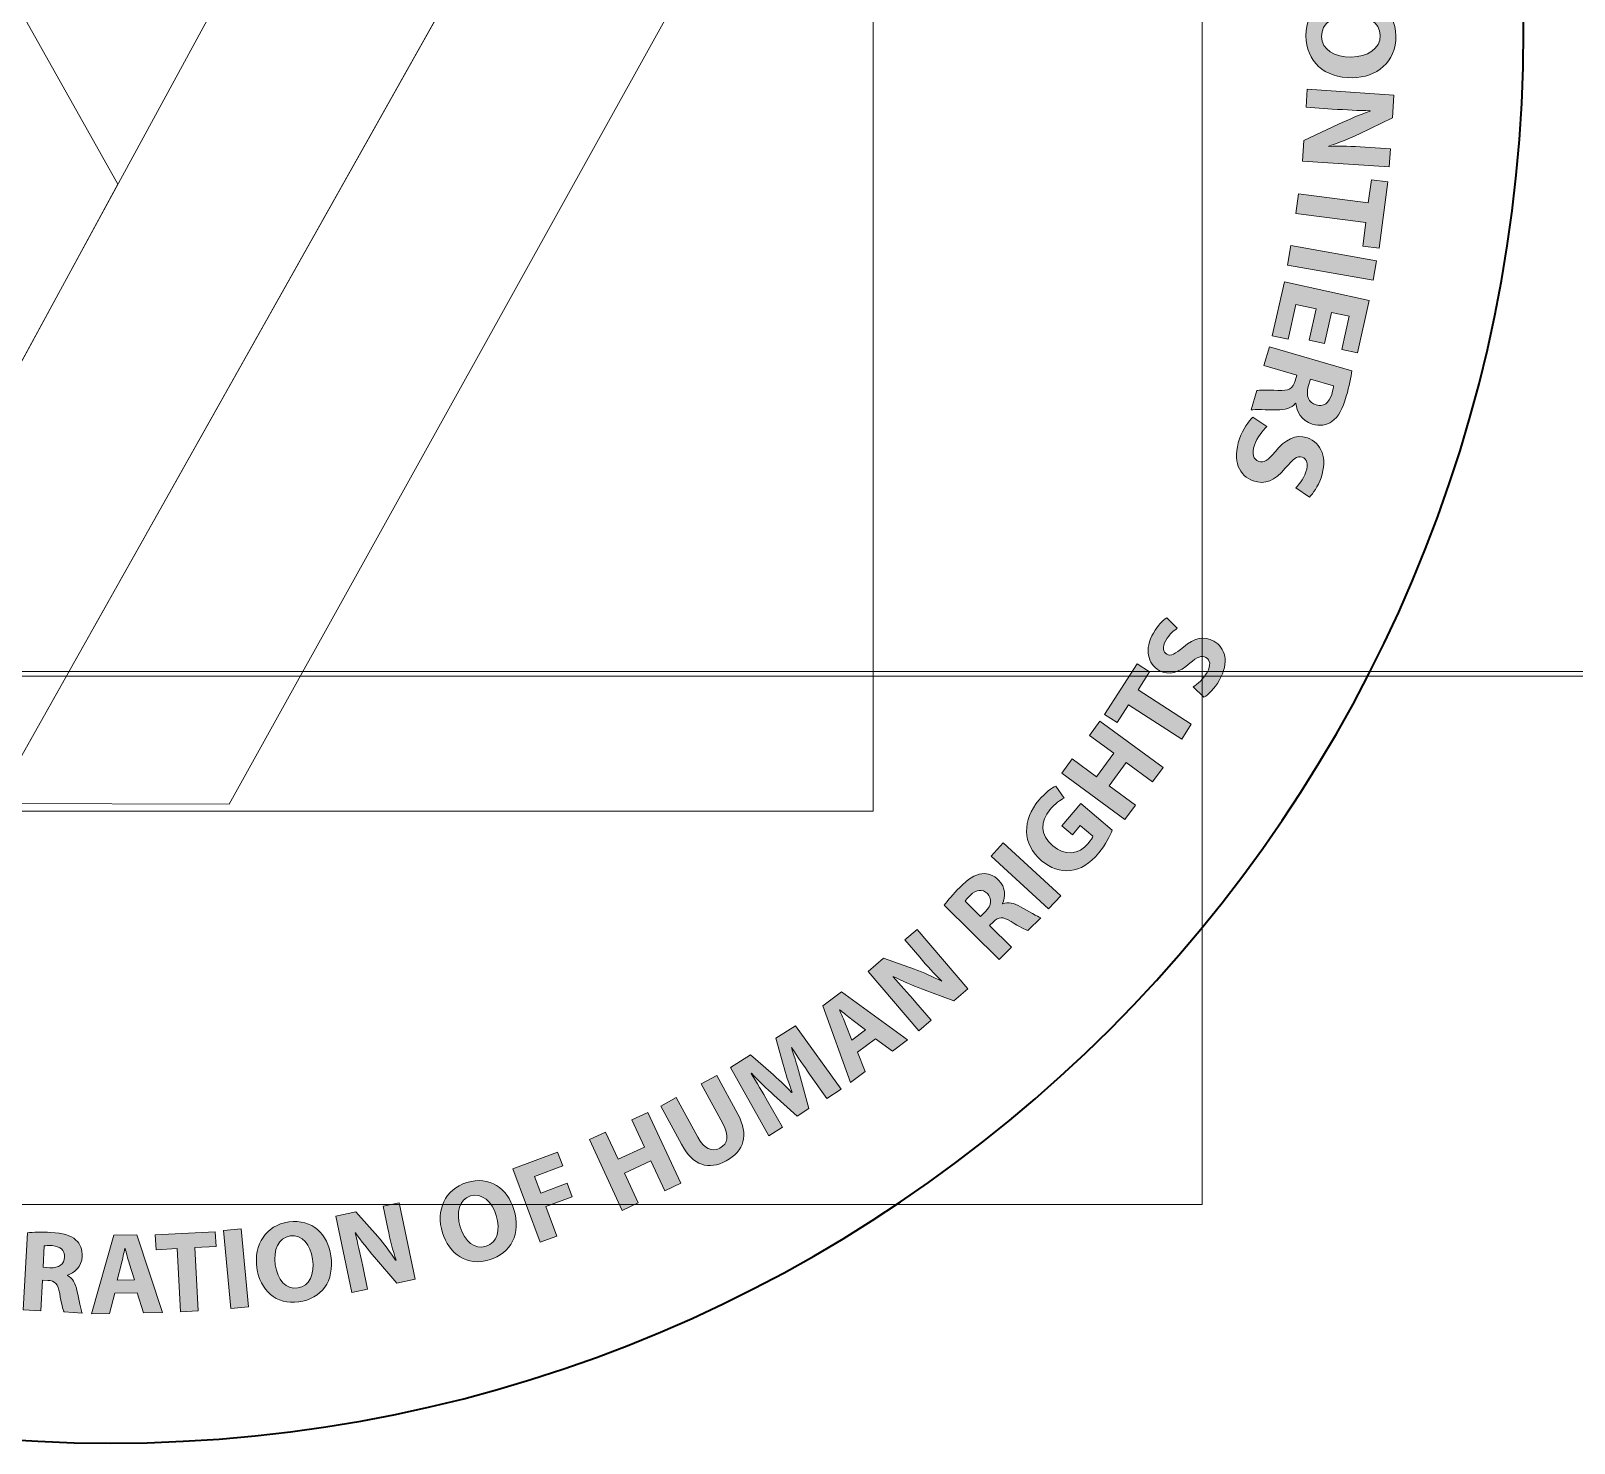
# Model space of a CAD drawing. Header units: inches. Extents: x -2274 to 2242, y -41 to -2.
# Drawn here: x 27.72 to 49.01, y -40.91 to -21.41 of the extents above; entities that cross this region are included whole.
import ezdxf

# ---------------------------------------------------------------- set-up
doc = ezdxf.new("R2010")
doc.units = ezdxf.units.IN
doc.header["$MEASUREMENT"] = 0
doc.layers.add('Layer 3', color=7, linetype='Continuous')

# ---------------------------------------------------------------- blocks, each defined once
blk = doc.blocks.new('block 10')
at = {"layer": 'Layer 3', "true_color": 0xffffff}
h = blk.add_hatch(color=7, dxfattribs=at)
h.dxf.hatch_style = 2
edge = h.paths.add_edge_path()
edge.add_spline(control_points=[(45.954, -22.059), (45.561, -22.064), (45.319, -21.829), (45.313, -21.478), (45.308, -21.122), (45.574, -20.909), (45.916, -20.904), (46.276, -20.899), (46.548, -21.125), (46.554, -21.479), (46.559, -21.848), (46.286, -22.053), (45.954, -22.059)], knot_values=[0, 0, 0, 0, 1, 1, 1, 2, 2, 2, 3, 3, 3, 4, 4, 4, 4], degree=3, periodic=1)
edge = h.paths.add_edge_path()
edge.add_spline(control_points=[(45.926, -21.191), (45.69, -21.195), (45.526, -21.308), (45.529, -21.489), (45.532, -21.673), (45.708, -21.775), (45.941, -21.772), (46.157, -21.769), (46.341, -21.662), (46.338, -21.475), (46.335, -21.292), (46.159, -21.187), (45.926, -21.191)], knot_values=[0, 0, 0, 0, 1, 1, 1, 2, 2, 2, 3, 3, 3, 4, 4, 4, 4], degree=3, periodic=1)
h = blk.add_hatch(color=7, dxfattribs=at)
h.dxf.hatch_style = 2
edge = h.paths.add_edge_path()
edge.add_spline(control_points=[(45.331, -22.217), (45.331, -22.217), (46.528, -22.297), (46.528, -22.297), (46.528, -22.297), (46.507, -22.613), (46.507, -22.613), (46.507, -22.613), (46.052, -22.833), (46.052, -22.833), (45.921, -22.895), (45.767, -22.956), (45.629, -23.001), (45.629, -23.001), (45.628, -23.006), (45.628, -23.006), (45.787, -22.999), (45.949, -23.004), (46.129, -23.016), (46.129, -23.016), (46.479, -23.039), (46.479, -23.039), (46.479, -23.039), (46.462, -23.288), (46.462, -23.288), (46.462, -23.288), (45.265, -23.209), (45.265, -23.209), (45.265, -23.209), (45.284, -22.924), (45.284, -22.924), (45.284, -22.924), (45.763, -22.699), (45.763, -22.699), (45.896, -22.637), (46.055, -22.569), (46.199, -22.52), (46.199, -22.52), (46.198, -22.514), (46.198, -22.514), (46.04, -22.511), (45.87, -22.503), (45.675, -22.49), (45.675, -22.49), (45.314, -22.466), (45.314, -22.466), (45.314, -22.466), (45.331, -22.217), (45.331, -22.217)], knot_values=[0, 0, 0, 0, 1, 1, 1, 2, 2, 2, 3, 3, 3, 4, 4, 4, 5, 5, 5, 6, 6, 6, 7, 7, 7, 8, 8, 8, 9, 9, 9, 10, 10, 10, 11, 11, 11, 12, 12, 12, 13, 13, 13, 14, 14, 14, 15, 15, 15, 16, 16, 16, 16], degree=3, periodic=1)
h = blk.add_hatch(color=7, dxfattribs=at)
h.dxf.hatch_style = 2
h.paths.add_polyline_path([(46.174, -23.787), (46.216, -23.467), (46.442, -23.497), (46.322, -24.411), (46.096, -24.382), (46.138, -24.057), (45.175, -23.931), (45.21, -23.661)])
h = blk.add_hatch(color=7, dxfattribs=at)
h.dxf.hatch_style = 2
h.paths.add_polyline_path([(46.239, -24.854), (45.057, -24.644), (45.104, -24.375), (46.287, -24.586)])
h = blk.add_hatch(color=7, dxfattribs=at)
h.dxf.hatch_style = 2
h.paths.add_polyline_path([(45.356, -25.681), (45.452, -25.25), (45.173, -25.188), (45.066, -25.67), (44.849, -25.621), (45.016, -24.874), (46.187, -25.135), (46.026, -25.858), (45.809, -25.81), (45.911, -25.352), (45.667, -25.298), (45.571, -25.729)])
h = blk.add_hatch(color=7, dxfattribs=at)
h.dxf.hatch_style = 2
edge = h.paths.add_edge_path()
edge.add_spline(control_points=[(45.947, -26.103), (45.937, -26.191), (45.911, -26.318), (45.87, -26.457), (45.821, -26.629), (45.761, -26.741), (45.672, -26.804), (45.597, -26.857), (45.506, -26.871), (45.4, -26.84), (45.252, -26.798), (45.182, -26.664), (45.175, -26.554), (45.175, -26.554), (45.169, -26.553), (45.169, -26.553), (45.114, -26.624), (45.024, -26.646), (44.909, -26.645), (44.769, -26.643), (44.607, -26.635), (44.556, -26.645), (44.556, -26.645), (44.634, -26.378), (44.634, -26.378), (44.672, -26.368), (44.774, -26.368), (44.926, -26.375), (45.079, -26.386), (45.132, -26.347), (45.165, -26.242), (45.165, -26.242), (45.188, -26.163), (45.188, -26.163), (45.188, -26.163), (44.734, -26.032), (44.734, -26.032), (44.734, -26.032), (44.809, -25.773), (44.809, -25.773), (44.809, -25.773), (45.947, -26.103), (45.947, -26.103)], knot_values=[0, 0, 0, 0, 1, 1, 1, 2, 2, 2, 3, 3, 3, 4, 4, 4, 5, 5, 5, 6, 6, 6, 7, 7, 7, 8, 8, 8, 9, 9, 9, 10, 10, 10, 11, 11, 11, 12, 12, 12, 13, 13, 13, 14, 14, 14, 14], degree=3, periodic=1)
edge = h.paths.add_edge_path()
edge.add_spline(control_points=[(45.376, -26.218), (45.376, -26.218), (45.346, -26.32), (45.346, -26.32), (45.309, -26.45), (45.351, -26.546), (45.452, -26.575), (45.558, -26.606), (45.632, -26.55), (45.669, -26.43), (45.687, -26.367), (45.692, -26.329), (45.694, -26.31), (45.694, -26.31), (45.376, -26.218), (45.376, -26.218)], knot_values=[0, 0, 0, 0, 1, 1, 1, 2, 2, 2, 3, 3, 3, 4, 4, 4, 5, 5, 5, 5], degree=3, periodic=1)
h = blk.add_hatch(color=7, dxfattribs=at)
h.dxf.hatch_style = 2
edge = h.paths.add_edge_path()
edge.add_spline(control_points=[(44.773, -26.874), (44.714, -26.93), (44.641, -27.024), (44.602, -27.133), (44.56, -27.25), (44.587, -27.33), (44.661, -27.356), (44.731, -27.381), (44.791, -27.342), (44.888, -27.223), (45.02, -27.058), (45.168, -26.973), (45.333, -27.031), (45.526, -27.1), (45.616, -27.314), (45.521, -27.581), (45.476, -27.709), (45.415, -27.793), (45.361, -27.849), (45.361, -27.849), (45.175, -27.719), (45.175, -27.719), (45.213, -27.681), (45.273, -27.612), (45.313, -27.501), (45.352, -27.39), (45.321, -27.319), (45.262, -27.298), (45.19, -27.272), (45.136, -27.324), (45.028, -27.451), (44.883, -27.624), (44.746, -27.681), (44.586, -27.624), (44.396, -27.557), (44.287, -27.354), (44.398, -27.043), (44.443, -26.913), (44.522, -26.798), (44.581, -26.747), (44.581, -26.747), (44.773, -26.874), (44.773, -26.874)], knot_values=[0, 0, 0, 0, 1, 1, 1, 2, 2, 2, 3, 3, 3, 4, 4, 4, 5, 5, 5, 6, 6, 6, 7, 7, 7, 8, 8, 8, 9, 9, 9, 10, 10, 10, 11, 11, 11, 12, 12, 12, 13, 13, 13, 14, 14, 14, 14], degree=3, periodic=1)
at = {"layer": 'Layer 3', "lineweight": 0}
for points in [[(46.174, -23.787), (46.216, -23.467), (46.442, -23.497), (46.322, -24.411), (46.096, -24.382), (46.138, -24.057), (45.175, -23.931), (45.21, -23.661), (46.174, -23.787)], [(46.239, -24.854), (45.057, -24.644), (45.104, -24.375), (46.287, -24.586), (46.239, -24.854)], [(45.356, -25.681), (45.452, -25.25), (45.173, -25.188), (45.066, -25.67), (44.849, -25.621), (45.016, -24.874), (46.187, -25.135), (46.026, -25.858), (45.809, -25.81), (45.911, -25.352), (45.667, -25.298), (45.571, -25.729), (45.356, -25.681)]]:
    blk.add_lwpolyline(points, dxfattribs=at)
for points, knots in [([(45.954, -22.059), (45.561, -22.064), (45.319, -21.829), (45.313, -21.478), (45.308, -21.122), (45.574, -20.909), (45.916, -20.904), (46.276, -20.899), (46.548, -21.125), (46.554, -21.479), (46.559, -21.848), (46.286, -22.053), (45.954, -22.059)], [0, 0, 0, 0, 1, 1, 1, 2, 2, 2, 3, 3, 3, 4, 4, 4, 4]), ([(45.926, -21.191), (45.69, -21.195), (45.526, -21.308), (45.529, -21.489), (45.532, -21.673), (45.708, -21.775), (45.941, -21.772), (46.157, -21.769), (46.341, -21.662), (46.338, -21.475), (46.335, -21.292), (46.159, -21.187), (45.926, -21.191)], [0, 0, 0, 0, 1, 1, 1, 2, 2, 2, 3, 3, 3, 4, 4, 4, 4]), ([(45.331, -22.217), (45.331, -22.217), (46.528, -22.297), (46.528, -22.297), (46.528, -22.297), (46.507, -22.613), (46.507, -22.613), (46.507, -22.613), (46.052, -22.833), (46.052, -22.833), (45.921, -22.895), (45.767, -22.956), (45.629, -23.001), (45.629, -23.001), (45.628, -23.006), (45.628, -23.006), (45.787, -22.999), (45.949, -23.004), (46.129, -23.016), (46.129, -23.016), (46.479, -23.039), (46.479, -23.039), (46.479, -23.039), (46.462, -23.288), (46.462, -23.288), (46.462, -23.288), (45.265, -23.209), (45.265, -23.209), (45.265, -23.209), (45.284, -22.924), (45.284, -22.924), (45.284, -22.924), (45.763, -22.699), (45.763, -22.699), (45.896, -22.637), (46.055, -22.569), (46.199, -22.52), (46.199, -22.52), (46.198, -22.514), (46.198, -22.514), (46.04, -22.511), (45.87, -22.503), (45.675, -22.49), (45.675, -22.49), (45.314, -22.466), (45.314, -22.466), (45.314, -22.466), (45.331, -22.217), (45.331, -22.217)], [0, 0, 0, 0, 1, 1, 1, 2, 2, 2, 3, 3, 3, 4, 4, 4, 5, 5, 5, 6, 6, 6, 7, 7, 7, 8, 8, 8, 9, 9, 9, 10, 10, 10, 11, 11, 11, 12, 12, 12, 13, 13, 13, 14, 14, 14, 15, 15, 15, 16, 16, 16, 16]), ([(45.947, -26.103), (45.937, -26.191), (45.911, -26.318), (45.87, -26.457), (45.821, -26.629), (45.761, -26.741), (45.672, -26.804), (45.597, -26.857), (45.506, -26.871), (45.4, -26.84), (45.252, -26.798), (45.182, -26.664), (45.175, -26.554), (45.175, -26.554), (45.169, -26.553), (45.169, -26.553), (45.114, -26.624), (45.024, -26.646), (44.909, -26.645), (44.769, -26.643), (44.607, -26.635), (44.556, -26.645), (44.556, -26.645), (44.634, -26.378), (44.634, -26.378), (44.672, -26.368), (44.774, -26.368), (44.926, -26.375), (45.079, -26.386), (45.132, -26.347), (45.165, -26.242), (45.165, -26.242), (45.188, -26.163), (45.188, -26.163), (45.188, -26.163), (44.734, -26.032), (44.734, -26.032), (44.734, -26.032), (44.809, -25.773), (44.809, -25.773), (44.809, -25.773), (45.947, -26.103), (45.947, -26.103)], [0, 0, 0, 0, 1, 1, 1, 2, 2, 2, 3, 3, 3, 4, 4, 4, 5, 5, 5, 6, 6, 6, 7, 7, 7, 8, 8, 8, 9, 9, 9, 10, 10, 10, 11, 11, 11, 12, 12, 12, 13, 13, 13, 14, 14, 14, 14]), ([(45.376, -26.218), (45.376, -26.218), (45.346, -26.32), (45.346, -26.32), (45.309, -26.45), (45.351, -26.546), (45.452, -26.575), (45.558, -26.606), (45.632, -26.55), (45.669, -26.43), (45.687, -26.367), (45.692, -26.329), (45.694, -26.31), (45.694, -26.31), (45.376, -26.218), (45.376, -26.218)], [0, 0, 0, 0, 1, 1, 1, 2, 2, 2, 3, 3, 3, 4, 4, 4, 5, 5, 5, 5]), ([(44.773, -26.874), (44.714, -26.93), (44.641, -27.024), (44.602, -27.133), (44.56, -27.25), (44.587, -27.33), (44.661, -27.356), (44.731, -27.381), (44.791, -27.342), (44.888, -27.223), (45.02, -27.058), (45.168, -26.973), (45.333, -27.031), (45.526, -27.1), (45.616, -27.314), (45.521, -27.581), (45.476, -27.709), (45.415, -27.793), (45.361, -27.849), (45.361, -27.849), (45.175, -27.719), (45.175, -27.719), (45.213, -27.681), (45.273, -27.612), (45.313, -27.501), (45.352, -27.39), (45.321, -27.319), (45.262, -27.298), (45.19, -27.272), (45.136, -27.324), (45.028, -27.451), (44.883, -27.624), (44.746, -27.681), (44.586, -27.624), (44.396, -27.557), (44.287, -27.354), (44.398, -27.043), (44.443, -26.913), (44.522, -26.798), (44.581, -26.747), (44.581, -26.747), (44.773, -26.874), (44.773, -26.874)], [0, 0, 0, 0, 1, 1, 1, 2, 2, 2, 3, 3, 3, 4, 4, 4, 5, 5, 5, 6, 6, 6, 7, 7, 7, 8, 8, 8, 9, 9, 9, 10, 10, 10, 11, 11, 11, 12, 12, 12, 13, 13, 13, 14, 14, 14, 14])]:
    blk.add_open_spline(points, degree=3, knots=knots, dxfattribs=at)
blk = doc.blocks.new('block 11')
at = {"layer": 'Layer 3', "true_color": 0xffffff}
h = blk.add_hatch(color=7, dxfattribs=at)
h.dxf.hatch_style = 2
edge = h.paths.add_edge_path()
edge.add_spline(control_points=[(43.755, -30.47), (43.817, -30.429), (43.897, -30.359), (43.948, -30.269), (44.004, -30.171), (43.994, -30.097), (43.933, -30.062), (43.874, -30.028), (43.815, -30.054), (43.71, -30.143), (43.567, -30.268), (43.423, -30.319), (43.287, -30.241), (43.127, -30.15), (43.081, -29.946), (43.208, -29.725), (43.268, -29.62), (43.335, -29.555), (43.392, -29.514), (43.392, -29.514), (43.536, -29.659), (43.536, -29.659), (43.496, -29.686), (43.432, -29.738), (43.379, -29.829), (43.327, -29.921), (43.343, -29.989), (43.391, -30.017), (43.451, -30.051), (43.508, -30.014), (43.623, -29.919), (43.779, -29.789), (43.909, -29.76), (44.041, -29.836), (44.199, -29.926), (44.262, -30.124), (44.115, -30.381), (44.053, -30.487), (43.965, -30.577), (43.906, -30.613), (43.906, -30.613), (43.755, -30.47), (43.755, -30.47)], knot_values=[0, 0, 0, 0, 1, 1, 1, 2, 2, 2, 3, 3, 3, 4, 4, 4, 5, 5, 5, 6, 6, 6, 7, 7, 7, 8, 8, 8, 9, 9, 9, 10, 10, 10, 11, 11, 11, 12, 12, 12, 13, 13, 13, 14, 14, 14, 14], degree=3, periodic=1)
h = blk.add_hatch(color=7, dxfattribs=at)
h.dxf.hatch_style = 2
h.paths.add_polyline_path([(42.864, -30.716), (42.707, -30.96), (42.535, -30.849), (42.983, -30.152), (43.156, -30.263), (42.996, -30.51), (43.731, -30.984), (43.598, -31.189)])
h = blk.add_hatch(color=7, dxfattribs=at)
h.dxf.hatch_style = 2
h.paths.add_polyline_path([(42.088, -31.464), (42.423, -31.71), (42.661, -31.386), (42.326, -31.14), (42.47, -30.944), (43.341, -31.582), (43.197, -31.779), (42.833, -31.512), (42.595, -31.836), (42.959, -32.103), (42.814, -32.301), (41.943, -31.662)])
h = blk.add_hatch(color=7, dxfattribs=at)
h.dxf.hatch_style = 2
edge = h.paths.add_edge_path()
edge.add_spline(control_points=[(42.64, -32.446), (42.611, -32.52), (42.547, -32.652), (42.456, -32.761), (42.329, -32.912), (42.2, -32.99), (42.062, -33.004), (41.927, -33.021), (41.784, -32.972), (41.664, -32.869), (41.39, -32.637), (41.4, -32.306), (41.627, -32.034), (41.717, -31.927), (41.807, -31.863), (41.86, -31.839), (41.86, -31.839), (41.977, -32.004), (41.977, -32.004), (41.92, -32.032), (41.856, -32.076), (41.78, -32.167), (41.649, -32.322), (41.639, -32.514), (41.818, -32.664), (41.989, -32.807), (42.179, -32.785), (42.307, -32.631), (42.344, -32.588), (42.367, -32.55), (42.373, -32.529), (42.373, -32.529), (42.199, -32.384), (42.199, -32.384), (42.199, -32.384), (42.093, -32.512), (42.093, -32.512), (42.093, -32.512), (41.946, -32.389), (41.946, -32.389), (41.946, -32.389), (42.204, -32.081), (42.204, -32.081), (42.204, -32.081), (42.64, -32.446), (42.64, -32.446)], knot_values=[0, 0, 0, 0, 1, 1, 1, 2, 2, 2, 3, 3, 3, 4, 4, 4, 5, 5, 5, 6, 6, 6, 7, 7, 7, 8, 8, 8, 9, 9, 9, 10, 10, 10, 11, 11, 11, 12, 12, 12, 13, 13, 13, 14, 14, 14, 15, 15, 15, 15], degree=3, periodic=1)
h = blk.add_hatch(color=7, dxfattribs=at)
h.dxf.hatch_style = 2
h.paths.add_polyline_path([(41.133, -32.624), (41.928, -33.353), (41.762, -33.533), (40.968, -32.804)])
h = blk.add_hatch(color=7, dxfattribs=at)
h.dxf.hatch_style = 2
edge = h.paths.add_edge_path()
edge.add_spline(control_points=[(40.322, -33.483), (40.368, -33.419), (40.444, -33.329), (40.535, -33.237), (40.648, -33.123), (40.744, -33.061), (40.842, -33.049), (40.924, -33.04), (41.002, -33.068), (41.072, -33.138), (41.17, -33.236), (41.168, -33.372), (41.126, -33.461), (41.126, -33.461), (41.13, -33.464), (41.13, -33.464), (41.204, -33.433), (41.285, -33.454), (41.375, -33.505), (41.484, -33.567), (41.608, -33.642), (41.653, -33.657), (41.653, -33.657), (41.476, -33.834), (41.476, -33.834), (41.442, -33.825), (41.361, -33.781), (41.245, -33.71), (41.129, -33.636), (41.07, -33.642), (40.999, -33.712), (40.999, -33.712), (40.947, -33.764), (40.947, -33.764), (40.947, -33.764), (41.248, -34.064), (41.248, -34.064), (41.248, -34.064), (41.077, -34.235), (41.077, -34.235), (41.077, -34.235), (40.322, -33.483), (40.322, -33.483)], knot_values=[0, 0, 0, 0, 1, 1, 1, 2, 2, 2, 3, 3, 3, 4, 4, 4, 5, 5, 5, 6, 6, 6, 7, 7, 7, 8, 8, 8, 9, 9, 9, 10, 10, 10, 11, 11, 11, 12, 12, 12, 13, 13, 13, 14, 14, 14, 14], degree=3, periodic=1)
edge = h.paths.add_edge_path()
edge.add_spline(control_points=[(40.822, -33.64), (40.822, -33.64), (40.89, -33.571), (40.89, -33.571), (40.976, -33.485), (40.983, -33.391), (40.916, -33.324), (40.846, -33.254), (40.763, -33.267), (40.683, -33.345), (40.641, -33.387), (40.621, -33.415), (40.61, -33.429), (40.61, -33.429), (40.822, -33.64), (40.822, -33.64)], knot_values=[0, 0, 0, 0, 1, 1, 1, 2, 2, 2, 3, 3, 3, 4, 4, 4, 5, 5, 5, 5], degree=3, periodic=1)
h = blk.add_hatch(color=7, dxfattribs=at)
h.dxf.hatch_style = 2
edge = h.paths.add_edge_path()
edge.add_spline(control_points=[(39.969, -35.217), (39.969, -35.217), (39.269, -34.398), (39.269, -34.398), (39.269, -34.398), (39.485, -34.213), (39.485, -34.213), (39.485, -34.213), (39.912, -34.368), (39.912, -34.368), (40.034, -34.412), (40.17, -34.473), (40.286, -34.534), (40.286, -34.534), (40.289, -34.531), (40.289, -34.531), (40.185, -34.433), (40.086, -34.326), (39.982, -34.203), (39.982, -34.203), (39.777, -33.963), (39.777, -33.963), (39.777, -33.963), (39.947, -33.818), (39.947, -33.818), (39.947, -33.818), (40.647, -34.638), (40.647, -34.638), (40.647, -34.638), (40.453, -34.804), (40.453, -34.804), (40.453, -34.804), (40.008, -34.637), (40.008, -34.637), (39.884, -34.591), (39.74, -34.531), (39.618, -34.469), (39.618, -34.469), (39.615, -34.474), (39.615, -34.474), (39.713, -34.578), (39.814, -34.691), (39.928, -34.825), (39.928, -34.825), (40.139, -35.072), (40.139, -35.072), (40.139, -35.072), (39.969, -35.217), (39.969, -35.217)], knot_values=[0, 0, 0, 0, 1, 1, 1, 2, 2, 2, 3, 3, 3, 4, 4, 4, 5, 5, 5, 6, 6, 6, 7, 7, 7, 8, 8, 8, 9, 9, 9, 10, 10, 10, 11, 11, 11, 12, 12, 12, 13, 13, 13, 14, 14, 14, 15, 15, 15, 16, 16, 16, 16], degree=3, periodic=1)
h = blk.add_hatch(color=7, dxfattribs=at)
h.dxf.hatch_style = 2
h.paths.add_polyline_path([(39.126, -35.512), (39.23, -35.78), (39.028, -35.932), (38.646, -34.871), (38.902, -34.679), (39.816, -35.342), (39.606, -35.499), (39.373, -35.328)])
edge = h.paths.add_edge_path()
edge.add_spline(control_points=[(39.236, -35.203), (39.236, -35.203), (39.045, -35.06), (39.045, -35.06), (38.991, -35.02), (38.928, -34.967), (38.877, -34.926), (38.877, -34.926), (38.874, -34.928), (38.874, -34.928), (38.9, -34.988), (38.936, -35.063), (38.959, -35.124), (38.959, -35.124), (39.045, -35.345), (39.045, -35.345), (39.045, -35.345), (39.236, -35.203), (39.236, -35.203)], knot_values=[0, 0, 0, 0, 1, 1, 1, 2, 2, 2, 3, 3, 3, 4, 4, 4, 5, 5, 5, 6, 6, 6, 6], degree=3, periodic=1)
h = blk.add_hatch(color=7, dxfattribs=at)
h.dxf.hatch_style = 2
edge = h.paths.add_edge_path()
edge.add_spline(control_points=[(38.463, -35.814), (38.389, -35.708), (38.3, -35.579), (38.215, -35.447), (38.215, -35.447), (38.211, -35.449), (38.211, -35.449), (38.257, -35.583), (38.303, -35.737), (38.336, -35.866), (38.336, -35.866), (38.453, -36.291), (38.453, -36.291), (38.453, -36.291), (38.293, -36.394), (38.293, -36.394), (38.293, -36.394), (37.97, -36.105), (37.97, -36.105), (37.872, -36.017), (37.758, -35.908), (37.66, -35.804), (37.66, -35.804), (37.658, -35.806), (37.658, -35.806), (37.731, -35.931), (37.817, -36.074), (37.883, -36.191), (37.883, -36.191), (38.089, -36.546), (38.089, -36.546), (38.089, -36.546), (37.899, -36.669), (37.899, -36.669), (37.899, -36.669), (37.373, -35.724), (37.373, -35.724), (37.373, -35.724), (37.646, -35.548), (37.646, -35.548), (37.646, -35.548), (37.93, -35.794), (37.93, -35.794), (38.026, -35.881), (38.127, -35.975), (38.215, -36.069), (38.215, -36.069), (38.22, -36.066), (38.22, -36.066), (38.178, -35.945), (38.131, -35.805), (38.096, -35.685), (38.096, -35.685), (37.999, -35.321), (37.999, -35.321), (37.999, -35.321), (38.266, -35.149), (38.266, -35.149), (38.266, -35.149), (38.9, -36.024), (38.9, -36.024), (38.9, -36.024), (38.7, -36.153), (38.7, -36.153), (38.7, -36.153), (38.463, -35.814), (38.463, -35.814)], knot_values=[0, 0, 0, 0, 1, 1, 1, 2, 2, 2, 3, 3, 3, 4, 4, 4, 5, 5, 5, 6, 6, 6, 7, 7, 7, 8, 8, 8, 9, 9, 9, 10, 10, 10, 11, 11, 11, 12, 12, 12, 13, 13, 13, 14, 14, 14, 15, 15, 15, 16, 16, 16, 17, 17, 17, 18, 18, 18, 19, 19, 19, 20, 20, 20, 21, 21, 21, 22, 22, 22, 22], degree=3, periodic=1)
h = blk.add_hatch(color=7, dxfattribs=at)
h.dxf.hatch_style = 2
edge = h.paths.add_edge_path()
edge.add_spline(control_points=[(36.623, -36.14), (36.623, -36.14), (36.919, -36.685), (36.919, -36.685), (37.008, -36.848), (37.115, -36.897), (37.224, -36.838), (37.337, -36.776), (37.356, -36.664), (37.265, -36.497), (37.265, -36.497), (36.968, -35.952), (36.968, -35.952), (36.968, -35.952), (37.182, -35.836), (37.182, -35.836), (37.182, -35.836), (37.471, -36.367), (37.471, -36.367), (37.63, -36.659), (37.558, -36.878), (37.311, -37.013), (37.072, -37.143), (36.859, -37.087), (36.695, -36.785), (36.695, -36.785), (36.408, -36.257), (36.408, -36.257), (36.408, -36.257), (36.623, -36.14), (36.623, -36.14)], knot_values=[0, 0, 0, 0, 1, 1, 1, 2, 2, 2, 3, 3, 3, 4, 4, 4, 5, 5, 5, 6, 6, 6, 7, 7, 7, 8, 8, 8, 9, 9, 9, 10, 10, 10, 10], degree=3, periodic=1)
h = blk.add_hatch(color=7, dxfattribs=at)
h.dxf.hatch_style = 2
h.paths.add_polyline_path([(35.645, -36.615), (35.819, -36.991), (36.184, -36.822), (36.01, -36.446), (36.231, -36.344), (36.684, -37.323), (36.464, -37.425), (36.274, -37.015), (35.909, -37.185), (36.099, -37.594), (35.876, -37.697), (35.423, -36.718)])
h = blk.add_hatch(color=7, dxfattribs=at)
h.dxf.hatch_style = 2
h.paths.add_polyline_path([(34.366, -37.125), (34.985, -36.894), (35.055, -37.082), (34.666, -37.227), (34.752, -37.458), (35.115, -37.323), (35.184, -37.509), (34.821, -37.645), (34.973, -38.051), (34.743, -38.137)])
h = blk.add_hatch(color=7, dxfattribs=at)
h.dxf.hatch_style = 2
edge = h.paths.add_edge_path()
edge.add_spline(control_points=[(34.381, -37.683), (34.485, -38.021), (34.343, -38.289), (34.042, -38.381), (33.736, -38.474), (33.486, -38.298), (33.396, -38.005), (33.302, -37.696), (33.428, -37.405), (33.733, -37.312), (34.049, -37.215), (34.294, -37.399), (34.381, -37.683)], knot_values=[0, 0, 0, 0, 1, 1, 1, 2, 2, 2, 3, 3, 3, 4, 4, 4, 4], degree=3, periodic=1)
edge = h.paths.add_edge_path()
edge.add_spline(control_points=[(33.641, -37.925), (33.703, -38.127), (33.841, -38.24), (33.997, -38.192), (34.155, -38.144), (34.199, -37.966), (34.138, -37.766), (34.081, -37.581), (33.943, -37.449), (33.783, -37.498), (33.626, -37.547), (33.58, -37.725), (33.641, -37.925)], knot_values=[0, 0, 0, 0, 1, 1, 1, 2, 2, 2, 3, 3, 3, 4, 4, 4, 4], degree=3, periodic=1)
h = blk.add_hatch(color=7, dxfattribs=at)
h.dxf.hatch_style = 2
edge = h.paths.add_edge_path()
edge.add_spline(control_points=[(32.144, -38.831), (32.144, -38.831), (31.923, -37.776), (31.923, -37.776), (31.923, -37.776), (32.201, -37.717), (32.201, -37.717), (32.201, -37.717), (32.502, -38.058), (32.502, -38.058), (32.588, -38.156), (32.678, -38.275), (32.75, -38.384), (32.75, -38.384), (32.755, -38.383), (32.755, -38.383), (32.71, -38.247), (32.675, -38.105), (32.642, -37.947), (32.642, -37.947), (32.577, -37.638), (32.577, -37.638), (32.577, -37.638), (32.797, -37.593), (32.797, -37.593), (32.797, -37.593), (33.018, -38.648), (33.018, -38.648), (33.018, -38.648), (32.767, -38.701), (32.767, -38.701), (32.767, -38.701), (32.456, -38.341), (32.456, -38.341), (32.37, -38.241), (32.273, -38.119), (32.195, -38.006), (32.195, -38.006), (32.191, -38.009), (32.191, -38.009), (32.226, -38.147), (32.26, -38.295), (32.296, -38.468), (32.296, -38.468), (32.363, -38.786), (32.363, -38.786), (32.363, -38.786), (32.144, -38.831), (32.144, -38.831)], knot_values=[0, 0, 0, 0, 1, 1, 1, 2, 2, 2, 3, 3, 3, 4, 4, 4, 5, 5, 5, 6, 6, 6, 7, 7, 7, 8, 8, 8, 9, 9, 9, 10, 10, 10, 11, 11, 11, 12, 12, 12, 13, 13, 13, 14, 14, 14, 15, 15, 15, 16, 16, 16, 16], degree=3, periodic=1)
h = blk.add_hatch(color=7, dxfattribs=at)
h.dxf.hatch_style = 2
edge = h.paths.add_edge_path()
edge.add_spline(control_points=[(31.857, -38.325), (31.907, -38.674), (31.726, -38.916), (31.414, -38.961), (31.097, -39.006), (30.878, -38.794), (30.835, -38.49), (30.789, -38.17), (30.959, -37.902), (31.274, -37.857), (31.602, -37.81), (31.815, -38.03), (31.857, -38.325)], knot_values=[0, 0, 0, 0, 1, 1, 1, 2, 2, 2, 3, 3, 3, 4, 4, 4, 4], degree=3, periodic=1)
edge = h.paths.add_edge_path()
edge.add_spline(control_points=[(31.089, -38.449), (31.119, -38.658), (31.238, -38.791), (31.399, -38.768), (31.562, -38.745), (31.633, -38.576), (31.604, -38.369), (31.576, -38.177), (31.461, -38.026), (31.295, -38.05), (31.132, -38.073), (31.059, -38.242), (31.089, -38.449)], knot_values=[0, 0, 0, 0, 1, 1, 1, 2, 2, 2, 3, 3, 3, 4, 4, 4, 4], degree=3, periodic=1)
h = blk.add_hatch(color=7, dxfattribs=at)
h.dxf.hatch_style = 2
edge = h.paths.add_edge_path()
edge.add_spline(control_points=[(27.667, -38.007), (27.746, -37.998), (27.863, -37.995), (27.993, -38.002), (28.153, -38.01), (28.263, -38.04), (28.337, -38.106), (28.398, -38.16), (28.429, -38.237), (28.424, -38.336), (28.416, -38.474), (28.314, -38.563), (28.219, -38.591), (28.219, -38.591), (28.219, -38.596), (28.219, -38.596), (28.293, -38.631), (28.33, -38.705), (28.352, -38.805), (28.379, -38.929), (28.405, -39.071), (28.423, -39.114), (28.423, -39.114), (28.174, -39.1), (28.174, -39.1), (28.158, -39.069), (28.137, -38.98), (28.113, -38.845), (28.091, -38.709), (28.047, -38.67), (27.948, -38.663), (27.948, -38.663), (27.874, -38.659), (27.874, -38.659), (27.874, -38.659), (27.851, -39.083), (27.851, -39.083), (27.851, -39.083), (27.61, -39.07), (27.61, -39.07), (27.61, -39.07), (27.667, -38.007), (27.667, -38.007)], knot_values=[0, 0, 0, 0, 1, 1, 1, 2, 2, 2, 3, 3, 3, 4, 4, 4, 5, 5, 5, 6, 6, 6, 7, 7, 7, 8, 8, 8, 9, 9, 9, 10, 10, 10, 11, 11, 11, 12, 12, 12, 13, 13, 13, 14, 14, 14, 14], degree=3, periodic=1)
edge = h.paths.add_edge_path()
edge.add_spline(control_points=[(27.884, -38.483), (27.884, -38.483), (27.979, -38.489), (27.979, -38.489), (28.101, -38.495), (28.176, -38.438), (28.181, -38.344), (28.186, -38.245), (28.122, -38.192), (28.01, -38.184), (27.951, -38.181), (27.917, -38.184), (27.899, -38.186), (27.899, -38.186), (27.884, -38.483), (27.884, -38.483)], knot_values=[0, 0, 0, 0, 1, 1, 1, 2, 2, 2, 3, 3, 3, 4, 4, 4, 5, 5, 5, 5], degree=3, periodic=1)
h = blk.add_hatch(color=7, dxfattribs=at)
h.dxf.hatch_style = 2
h.paths.add_polyline_path([(28.874, -38.842), (28.802, -39.12), (28.55, -39.125), (28.861, -38.041), (29.18, -38.036), (29.533, -39.108), (29.271, -39.112), (29.183, -38.837)])
edge = h.paths.add_edge_path()
edge.add_spline(control_points=[(29.144, -38.655), (29.144, -38.655), (29.074, -38.428), (29.074, -38.428), (29.053, -38.364), (29.033, -38.285), (29.016, -38.221), (29.016, -38.221), (29.013, -38.221), (29.013, -38.221), (28.997, -38.285), (28.983, -38.367), (28.966, -38.43), (28.966, -38.43), (28.906, -38.659), (28.906, -38.659), (28.906, -38.659), (29.144, -38.655), (29.144, -38.655)], knot_values=[0, 0, 0, 0, 1, 1, 1, 2, 2, 2, 3, 3, 3, 4, 4, 4, 5, 5, 5, 6, 6, 6, 6], degree=3, periodic=1)
h = blk.add_hatch(color=7, dxfattribs=at)
h.dxf.hatch_style = 2
h.paths.add_polyline_path([(29.733, -38.224), (29.443, -38.24), (29.432, -38.035), (30.26, -37.991), (30.271, -38.195), (29.977, -38.211), (30.024, -39.084), (29.78, -39.097)])
h = blk.add_hatch(color=7, dxfattribs=at)
h.dxf.hatch_style = 2
h.paths.add_polyline_path([(30.619, -37.954), (30.721, -39.028), (30.477, -39.051), (30.375, -37.977)])
at = {"layer": 'Layer 3', "lineweight": 0}
for points in [[(42.864, -30.716), (42.707, -30.96), (42.535, -30.849), (42.983, -30.152), (43.156, -30.263), (42.996, -30.51), (43.731, -30.984), (43.598, -31.189), (42.864, -30.716)], [(42.088, -31.464), (42.423, -31.71), (42.661, -31.386), (42.326, -31.14), (42.47, -30.944), (43.341, -31.582), (43.197, -31.779), (42.833, -31.512), (42.595, -31.836), (42.959, -32.103), (42.814, -32.301), (41.943, -31.662), (42.088, -31.464)], [(41.133, -32.624), (41.928, -33.353), (41.762, -33.533), (40.968, -32.804), (41.133, -32.624)], [(39.126, -35.512), (39.23, -35.78), (39.028, -35.932), (38.646, -34.871), (38.902, -34.679), (39.816, -35.342), (39.606, -35.499), (39.373, -35.328), (39.126, -35.512)], [(35.645, -36.615), (35.819, -36.991), (36.184, -36.822), (36.01, -36.446), (36.231, -36.344), (36.684, -37.323), (36.464, -37.425), (36.274, -37.015), (35.909, -37.185), (36.099, -37.594), (35.876, -37.697), (35.423, -36.718), (35.645, -36.615)], [(34.366, -37.125), (34.985, -36.894), (35.055, -37.082), (34.666, -37.227), (34.752, -37.458), (35.115, -37.323), (35.184, -37.509), (34.821, -37.645), (34.973, -38.051), (34.743, -38.137), (34.366, -37.125)], [(28.874, -38.842), (28.802, -39.12), (28.55, -39.125), (28.861, -38.041), (29.18, -38.036), (29.533, -39.108), (29.271, -39.112), (29.183, -38.837), (28.874, -38.842)], [(29.733, -38.224), (29.443, -38.24), (29.432, -38.035), (30.26, -37.991), (30.271, -38.195), (29.977, -38.211), (30.024, -39.084), (29.78, -39.097), (29.733, -38.224)], [(30.619, -37.954), (30.721, -39.028), (30.477, -39.051), (30.375, -37.977), (30.619, -37.954)]]:
    blk.add_lwpolyline(points, dxfattribs=at)
for points, knots in [([(43.755, -30.47), (43.817, -30.429), (43.897, -30.359), (43.948, -30.269), (44.004, -30.171), (43.994, -30.097), (43.933, -30.062), (43.874, -30.028), (43.815, -30.054), (43.71, -30.143), (43.567, -30.268), (43.423, -30.319), (43.287, -30.241), (43.127, -30.15), (43.081, -29.946), (43.208, -29.725), (43.268, -29.62), (43.335, -29.555), (43.392, -29.514), (43.392, -29.514), (43.536, -29.659), (43.536, -29.659), (43.496, -29.686), (43.432, -29.738), (43.379, -29.829), (43.327, -29.921), (43.343, -29.989), (43.391, -30.017), (43.451, -30.051), (43.508, -30.014), (43.623, -29.919), (43.779, -29.789), (43.909, -29.76), (44.041, -29.836), (44.199, -29.926), (44.262, -30.124), (44.115, -30.381), (44.053, -30.487), (43.965, -30.577), (43.906, -30.613), (43.906, -30.613), (43.755, -30.47), (43.755, -30.47)], [0, 0, 0, 0, 1, 1, 1, 2, 2, 2, 3, 3, 3, 4, 4, 4, 5, 5, 5, 6, 6, 6, 7, 7, 7, 8, 8, 8, 9, 9, 9, 10, 10, 10, 11, 11, 11, 12, 12, 12, 13, 13, 13, 14, 14, 14, 14]), ([(42.64, -32.446), (42.611, -32.52), (42.547, -32.652), (42.456, -32.761), (42.329, -32.912), (42.2, -32.99), (42.062, -33.004), (41.927, -33.021), (41.784, -32.972), (41.664, -32.869), (41.39, -32.637), (41.4, -32.306), (41.627, -32.034), (41.717, -31.927), (41.807, -31.863), (41.86, -31.839), (41.86, -31.839), (41.977, -32.004), (41.977, -32.004), (41.92, -32.032), (41.856, -32.076), (41.78, -32.167), (41.649, -32.322), (41.639, -32.514), (41.818, -32.664), (41.989, -32.807), (42.179, -32.785), (42.307, -32.631), (42.344, -32.588), (42.367, -32.55), (42.373, -32.529), (42.373, -32.529), (42.199, -32.384), (42.199, -32.384), (42.199, -32.384), (42.093, -32.512), (42.093, -32.512), (42.093, -32.512), (41.946, -32.389), (41.946, -32.389), (41.946, -32.389), (42.204, -32.081), (42.204, -32.081), (42.204, -32.081), (42.64, -32.446), (42.64, -32.446)], [0, 0, 0, 0, 1, 1, 1, 2, 2, 2, 3, 3, 3, 4, 4, 4, 5, 5, 5, 6, 6, 6, 7, 7, 7, 8, 8, 8, 9, 9, 9, 10, 10, 10, 11, 11, 11, 12, 12, 12, 13, 13, 13, 14, 14, 14, 15, 15, 15, 15]), ([(40.322, -33.483), (40.368, -33.419), (40.444, -33.329), (40.535, -33.237), (40.648, -33.123), (40.744, -33.061), (40.842, -33.049), (40.924, -33.04), (41.002, -33.068), (41.072, -33.138), (41.17, -33.236), (41.168, -33.372), (41.126, -33.461), (41.126, -33.461), (41.13, -33.464), (41.13, -33.464), (41.204, -33.433), (41.285, -33.454), (41.375, -33.505), (41.484, -33.567), (41.608, -33.642), (41.653, -33.657), (41.653, -33.657), (41.476, -33.834), (41.476, -33.834), (41.442, -33.825), (41.361, -33.781), (41.245, -33.71), (41.129, -33.636), (41.07, -33.642), (40.999, -33.712), (40.999, -33.712), (40.947, -33.764), (40.947, -33.764), (40.947, -33.764), (41.248, -34.064), (41.248, -34.064), (41.248, -34.064), (41.077, -34.235), (41.077, -34.235), (41.077, -34.235), (40.322, -33.483), (40.322, -33.483)], [0, 0, 0, 0, 1, 1, 1, 2, 2, 2, 3, 3, 3, 4, 4, 4, 5, 5, 5, 6, 6, 6, 7, 7, 7, 8, 8, 8, 9, 9, 9, 10, 10, 10, 11, 11, 11, 12, 12, 12, 13, 13, 13, 14, 14, 14, 14]), ([(40.822, -33.64), (40.822, -33.64), (40.89, -33.571), (40.89, -33.571), (40.976, -33.485), (40.983, -33.391), (40.916, -33.324), (40.846, -33.254), (40.763, -33.267), (40.683, -33.345), (40.641, -33.387), (40.621, -33.415), (40.61, -33.429), (40.61, -33.429), (40.822, -33.64), (40.822, -33.64)], [0, 0, 0, 0, 1, 1, 1, 2, 2, 2, 3, 3, 3, 4, 4, 4, 5, 5, 5, 5]), ([(39.969, -35.217), (39.969, -35.217), (39.269, -34.398), (39.269, -34.398), (39.269, -34.398), (39.485, -34.213), (39.485, -34.213), (39.485, -34.213), (39.912, -34.368), (39.912, -34.368), (40.034, -34.412), (40.17, -34.473), (40.286, -34.534), (40.286, -34.534), (40.289, -34.531), (40.289, -34.531), (40.185, -34.433), (40.086, -34.326), (39.982, -34.203), (39.982, -34.203), (39.777, -33.963), (39.777, -33.963), (39.777, -33.963), (39.947, -33.818), (39.947, -33.818), (39.947, -33.818), (40.647, -34.638), (40.647, -34.638), (40.647, -34.638), (40.453, -34.804), (40.453, -34.804), (40.453, -34.804), (40.008, -34.637), (40.008, -34.637), (39.884, -34.591), (39.74, -34.531), (39.618, -34.469), (39.618, -34.469), (39.615, -34.474), (39.615, -34.474), (39.713, -34.578), (39.814, -34.691), (39.928, -34.825), (39.928, -34.825), (40.139, -35.072), (40.139, -35.072), (40.139, -35.072), (39.969, -35.217), (39.969, -35.217)], [0, 0, 0, 0, 1, 1, 1, 2, 2, 2, 3, 3, 3, 4, 4, 4, 5, 5, 5, 6, 6, 6, 7, 7, 7, 8, 8, 8, 9, 9, 9, 10, 10, 10, 11, 11, 11, 12, 12, 12, 13, 13, 13, 14, 14, 14, 15, 15, 15, 16, 16, 16, 16]), ([(39.236, -35.203), (39.236, -35.203), (39.045, -35.06), (39.045, -35.06), (38.991, -35.02), (38.928, -34.967), (38.877, -34.926), (38.877, -34.926), (38.874, -34.928), (38.874, -34.928), (38.9, -34.988), (38.936, -35.063), (38.959, -35.124), (38.959, -35.124), (39.045, -35.345), (39.045, -35.345), (39.045, -35.345), (39.236, -35.203), (39.236, -35.203)], [0, 0, 0, 0, 1, 1, 1, 2, 2, 2, 3, 3, 3, 4, 4, 4, 5, 5, 5, 6, 6, 6, 6]), ([(38.463, -35.814), (38.389, -35.708), (38.3, -35.579), (38.215, -35.447), (38.215, -35.447), (38.211, -35.449), (38.211, -35.449), (38.257, -35.583), (38.303, -35.737), (38.336, -35.866), (38.336, -35.866), (38.453, -36.291), (38.453, -36.291), (38.453, -36.291), (38.293, -36.394), (38.293, -36.394), (38.293, -36.394), (37.97, -36.105), (37.97, -36.105), (37.872, -36.017), (37.758, -35.908), (37.66, -35.804), (37.66, -35.804), (37.658, -35.806), (37.658, -35.806), (37.731, -35.931), (37.817, -36.074), (37.883, -36.191), (37.883, -36.191), (38.089, -36.546), (38.089, -36.546), (38.089, -36.546), (37.899, -36.669), (37.899, -36.669), (37.899, -36.669), (37.373, -35.724), (37.373, -35.724), (37.373, -35.724), (37.646, -35.548), (37.646, -35.548), (37.646, -35.548), (37.93, -35.794), (37.93, -35.794), (38.026, -35.881), (38.127, -35.975), (38.215, -36.069), (38.215, -36.069), (38.22, -36.066), (38.22, -36.066), (38.178, -35.945), (38.131, -35.805), (38.096, -35.685), (38.096, -35.685), (37.999, -35.321), (37.999, -35.321), (37.999, -35.321), (38.266, -35.149), (38.266, -35.149), (38.266, -35.149), (38.9, -36.024), (38.9, -36.024), (38.9, -36.024), (38.7, -36.153), (38.7, -36.153), (38.7, -36.153), (38.463, -35.814), (38.463, -35.814)], [0, 0, 0, 0, 1, 1, 1, 2, 2, 2, 3, 3, 3, 4, 4, 4, 5, 5, 5, 6, 6, 6, 7, 7, 7, 8, 8, 8, 9, 9, 9, 10, 10, 10, 11, 11, 11, 12, 12, 12, 13, 13, 13, 14, 14, 14, 15, 15, 15, 16, 16, 16, 17, 17, 17, 18, 18, 18, 19, 19, 19, 20, 20, 20, 21, 21, 21, 22, 22, 22, 22]), ([(36.623, -36.14), (36.623, -36.14), (36.919, -36.685), (36.919, -36.685), (37.008, -36.848), (37.115, -36.897), (37.224, -36.838), (37.337, -36.776), (37.356, -36.664), (37.265, -36.497), (37.265, -36.497), (36.968, -35.952), (36.968, -35.952), (36.968, -35.952), (37.182, -35.836), (37.182, -35.836), (37.182, -35.836), (37.471, -36.367), (37.471, -36.367), (37.63, -36.659), (37.558, -36.878), (37.311, -37.013), (37.072, -37.143), (36.859, -37.087), (36.695, -36.785), (36.695, -36.785), (36.408, -36.257), (36.408, -36.257), (36.408, -36.257), (36.623, -36.14), (36.623, -36.14)], [0, 0, 0, 0, 1, 1, 1, 2, 2, 2, 3, 3, 3, 4, 4, 4, 5, 5, 5, 6, 6, 6, 7, 7, 7, 8, 8, 8, 9, 9, 9, 10, 10, 10, 10]), ([(34.381, -37.683), (34.485, -38.021), (34.343, -38.289), (34.042, -38.381), (33.736, -38.474), (33.486, -38.298), (33.396, -38.005), (33.302, -37.696), (33.428, -37.405), (33.733, -37.312), (34.049, -37.215), (34.294, -37.399), (34.381, -37.683)], [0, 0, 0, 0, 1, 1, 1, 2, 2, 2, 3, 3, 3, 4, 4, 4, 4]), ([(33.641, -37.925), (33.703, -38.127), (33.841, -38.24), (33.997, -38.192), (34.155, -38.144), (34.199, -37.966), (34.138, -37.766), (34.081, -37.581), (33.943, -37.449), (33.783, -37.498), (33.626, -37.547), (33.58, -37.725), (33.641, -37.925)], [0, 0, 0, 0, 1, 1, 1, 2, 2, 2, 3, 3, 3, 4, 4, 4, 4]), ([(32.144, -38.831), (32.144, -38.831), (31.923, -37.776), (31.923, -37.776), (31.923, -37.776), (32.201, -37.717), (32.201, -37.717), (32.201, -37.717), (32.502, -38.058), (32.502, -38.058), (32.588, -38.156), (32.678, -38.275), (32.75, -38.384), (32.75, -38.384), (32.755, -38.383), (32.755, -38.383), (32.71, -38.247), (32.675, -38.105), (32.642, -37.947), (32.642, -37.947), (32.577, -37.638), (32.577, -37.638), (32.577, -37.638), (32.797, -37.593), (32.797, -37.593), (32.797, -37.593), (33.018, -38.648), (33.018, -38.648), (33.018, -38.648), (32.767, -38.701), (32.767, -38.701), (32.767, -38.701), (32.456, -38.341), (32.456, -38.341), (32.37, -38.241), (32.273, -38.119), (32.195, -38.006), (32.195, -38.006), (32.191, -38.009), (32.191, -38.009), (32.226, -38.147), (32.26, -38.295), (32.296, -38.468), (32.296, -38.468), (32.363, -38.786), (32.363, -38.786), (32.363, -38.786), (32.144, -38.831), (32.144, -38.831)], [0, 0, 0, 0, 1, 1, 1, 2, 2, 2, 3, 3, 3, 4, 4, 4, 5, 5, 5, 6, 6, 6, 7, 7, 7, 8, 8, 8, 9, 9, 9, 10, 10, 10, 11, 11, 11, 12, 12, 12, 13, 13, 13, 14, 14, 14, 15, 15, 15, 16, 16, 16, 16]), ([(31.857, -38.325), (31.907, -38.674), (31.726, -38.916), (31.414, -38.961), (31.097, -39.006), (30.878, -38.794), (30.835, -38.49), (30.789, -38.17), (30.959, -37.902), (31.274, -37.857), (31.602, -37.81), (31.815, -38.03), (31.857, -38.325)], [0, 0, 0, 0, 1, 1, 1, 2, 2, 2, 3, 3, 3, 4, 4, 4, 4]), ([(27.667, -38.007), (27.746, -37.998), (27.863, -37.995), (27.993, -38.002), (28.153, -38.01), (28.263, -38.04), (28.337, -38.106), (28.398, -38.16), (28.429, -38.237), (28.424, -38.336), (28.416, -38.474), (28.314, -38.563), (28.219, -38.591), (28.219, -38.591), (28.219, -38.596), (28.219, -38.596), (28.293, -38.631), (28.33, -38.705), (28.352, -38.805), (28.379, -38.929), (28.405, -39.071), (28.423, -39.114), (28.423, -39.114), (28.174, -39.1), (28.174, -39.1), (28.158, -39.069), (28.137, -38.98), (28.113, -38.845), (28.091, -38.709), (28.047, -38.67), (27.948, -38.663), (27.948, -38.663), (27.874, -38.659), (27.874, -38.659), (27.874, -38.659), (27.851, -39.083), (27.851, -39.083), (27.851, -39.083), (27.61, -39.07), (27.61, -39.07), (27.61, -39.07), (27.667, -38.007), (27.667, -38.007)], [0, 0, 0, 0, 1, 1, 1, 2, 2, 2, 3, 3, 3, 4, 4, 4, 5, 5, 5, 6, 6, 6, 7, 7, 7, 8, 8, 8, 9, 9, 9, 10, 10, 10, 11, 11, 11, 12, 12, 12, 13, 13, 13, 14, 14, 14, 14]), ([(31.089, -38.449), (31.119, -38.658), (31.238, -38.791), (31.399, -38.768), (31.562, -38.745), (31.633, -38.576), (31.604, -38.369), (31.576, -38.177), (31.461, -38.026), (31.295, -38.05), (31.132, -38.073), (31.059, -38.242), (31.089, -38.449)], [0, 0, 0, 0, 1, 1, 1, 2, 2, 2, 3, 3, 3, 4, 4, 4, 4]), ([(27.884, -38.483), (27.884, -38.483), (27.979, -38.489), (27.979, -38.489), (28.101, -38.495), (28.176, -38.438), (28.181, -38.344), (28.186, -38.245), (28.122, -38.192), (28.01, -38.184), (27.951, -38.181), (27.917, -38.184), (27.899, -38.186), (27.899, -38.186), (27.884, -38.483), (27.884, -38.483)], [0, 0, 0, 0, 1, 1, 1, 2, 2, 2, 3, 3, 3, 4, 4, 4, 5, 5, 5, 5]), ([(29.144, -38.655), (29.144, -38.655), (29.074, -38.428), (29.074, -38.428), (29.053, -38.364), (29.033, -38.285), (29.016, -38.221), (29.016, -38.221), (29.013, -38.221), (29.013, -38.221), (28.997, -38.285), (28.983, -38.367), (28.966, -38.43), (28.966, -38.43), (28.906, -38.659), (28.906, -38.659), (28.906, -38.659), (29.144, -38.655), (29.144, -38.655)], [0, 0, 0, 0, 1, 1, 1, 2, 2, 2, 3, 3, 3, 4, 4, 4, 5, 5, 5, 6, 6, 6, 6])]:
    blk.add_open_spline(points, degree=3, knots=knots, dxfattribs=at)
blk = doc.blocks.new('block 15')
at = {"layer": 'Layer 3', "lineweight": 0}
for points in [[(18.422, -13.211), (39.342, -13.211), (39.342, -32.186), (18.422, -32.186), (18.422, -13.211)], [(27.214, -32.078), (18.522, -16.258), (20.115, -13.39), (27.326, -26.458), (31.351, -19.048), (34.538, -19.048), (27.214, -32.078)], [(27.328, -26.455), (28.917, -23.528), (24.83, -16.256), (39.242, -16.248), (37.725, -13.31), (20.116, -13.391), (27.328, -26.455)], [(27.215, -32.078), (34.533, -19.052), (26.398, -19.047), (24.838, -16.258), (39.242, -16.256), (30.454, -32.086), (27.215, -32.078)]]:
    blk.add_lwpolyline(points, dxfattribs=at)
at = {"layer": 'Layer 3', "color": 7, "lineweight": 20, "true_color": 0xffffff}
for points in [[(27.214, -32.078), (18.522, -16.258), (20.115, -13.39), (27.326, -26.458), (31.351, -19.048), (34.538, -19.048), (27.214, -32.078)], [(27.328, -26.455), (28.917, -23.528), (24.83, -16.256), (39.242, -16.248), (37.725, -13.31), (20.116, -13.391), (27.328, -26.455)], [(27.215, -32.078), (34.533, -19.052), (26.398, -19.047), (24.838, -16.258), (39.242, -16.256), (30.454, -32.086), (27.215, -32.078)]]:
    blk.add_lwpolyline(points, dxfattribs=at)
blk = doc.blocks.new('block 14')
at = {"layer": 'Layer 3', "lineweight": 0}
blk.add_lwpolyline([(13.881, -7.612), (43.883, -7.612), (43.883, -37.614), (13.881, -37.614), (13.881, -7.612)], dxfattribs=at)
at = {"layer": 'Layer 3'}
blk.add_blockref('block 15', (0, 0), dxfattribs=at)
blk = doc.blocks.new('block 13')
at = {"layer": 'Layer 3', "lineweight": 0}
blk.add_lwpolyline([(18.422, -13.211), (39.342, -13.211), (39.342, -32.186), (18.422, -32.186), (18.422, -13.211)], dxfattribs=at)
at = {"layer": 'Layer 3'}
blk.add_blockref('block 14', (0, 0), dxfattribs=at)
blk = doc.blocks.new('block 12')
at = {"layer": 'Layer 3'}
blk.add_blockref('block 13', (0, 0), dxfattribs=at)
blk = doc.blocks.new('block 20')
at = {"layer": 'Layer 3', "lineweight": 0}
blk.add_lwpolyline([(-2270.58, -11.005), (396.774, -11.005), (393.146, -30.257), (-2274.209, -30.257), (-2270.58, -11.005)], dxfattribs=at)
blk = doc.blocks.new('block 21')
at = {"layer": 'Layer 3', "lineweight": 0}
blk.add_lwpolyline([(2238.594, -30.321), (-428.76, -30.321), (-425.132, -11.069), (2242.222, -11.069), (2238.594, -30.321)], dxfattribs=at)
blk = doc.blocks.new('block 19')
at = {"layer": 'Layer 3'}
for name in ['block 20', 'block 21']:
    blk.add_blockref(name, (0, 0), dxfattribs=at)
blk = doc.blocks.new('block 18')
at = {"layer": 'Layer 3'}
blk.add_blockref('block 19', (0, 0), dxfattribs=at)
blk = doc.blocks.new('block 17')
at = {"layer": 'Layer 3'}
blk.add_blockref('block 18', (0, 0), dxfattribs=at)
blk = doc.blocks.new('block 16')
at = {"layer": 'Layer 3'}
blk.add_blockref('block 17', (0, 0), dxfattribs=at)

msp = doc.modelspace()

# ---------------------------------------------------------------- linework, layer by layer
at = {"layer": 'Layer 3', "color": 7, "lineweight": 35, "true_color": 0xffffff}
msp.add_open_spline([(48.316, -21.41), (48.316, -32.18), (39.586, -40.911), (28.816, -40.911), (18.046, -40.911), (9.317, -32.18), (9.317, -21.41), (9.317, -10.641), (18.046, -1.911), (28.816, -1.911), (39.586, -1.911), (48.316, -10.641), (48.316, -21.41)], degree=3, knots=[0, 0, 0, 0, 1, 1, 1, 2, 2, 2, 3, 3, 3, 4, 4, 4, 4], dxfattribs=at)

# ---------------------------------------------------------------- block references
at = {"layer": 'Layer 3'}
for name in ['block 10', 'block 16', 'block 12', 'block 11']:
    msp.add_blockref(name, (0, 0), dxfattribs=at)

doc.saveas('drawing.dxf')
